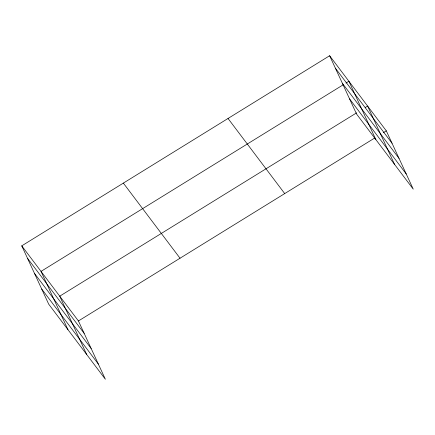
<?xml version="1.0" encoding="UTF-8"?>
<svg xmlns="http://www.w3.org/2000/svg" width="435" height="435" viewBox="0 0 435 435"><rect width="100%" height="100%" fill="white"/><g stroke="black" fill="none" stroke-linecap="round" stroke-linejoin="round"><path stroke-width="0.65" d="M21.75 245.846L78.43 320.959L105.373 379.266L48.693 304.152L21.75 245.846L329.627 55.734L386.307 130.848L413.25 189.154L356.569 114.041L329.627 55.734M343.704 84.482L41.02 271.386L67.963 329.692M346.01 83.052L348.897 81.274L375.84 139.581M356.635 112.834L59.725 296.175L86.668 354.476M365.297 107.489L367.602 106.058L394.545 164.365M78.43 320.959L374.763 137.977M383.425 132.631L386.307 130.848M335.352 68.132L392.038 143.245M342.356 83.281L399.036 158.394M349.566 98.892L406.252 174.005M228.027 118.472L284.707 193.586M123.35 183.108L180.03 258.221M27.481 258.243L84.162 333.357M34.479 273.392L91.16 348.506M41.689 289.003L98.375 364.117"/></g></svg>
